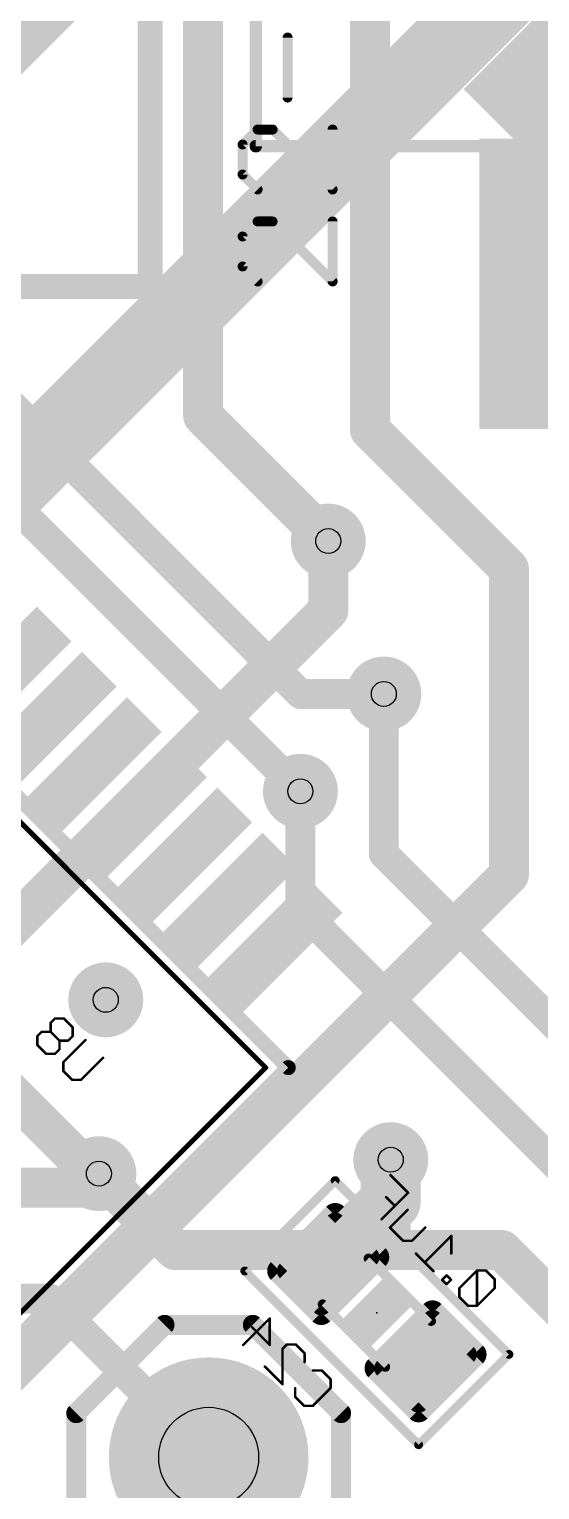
# Model space of a CAD drawing. Extents: x -76 to 580, y -41 to 95.
# Drawn here: x 438.76 to 443.95, y 4.77 to 19.63 of the extents above; entities that cross this region are included whole.
import ezdxf

# ---------------------------------------------------------------- set-up
doc = ezdxf.new("R2010")
doc.units = 0
for name, color, linetype in [('1', 22, 'CONTINUOUS'), ('16', 175, 'CONTINUOUS'), ('17', 82, 'CONTINUOUS'), ('18', 82, 'CONTINUOUS'), ('21', 32, 'CONTINUOUS'), ('22', 2, 'CONTINUOUS'), ('24', 7, 'CONTINUOUS'), ('26', 253, 'CONTINUOUS'), ('27', 253, 'CONTINUOUS'), ('28', 253, 'CONTINUOUS'), ('29', 253, 'CONTINUOUS'), ('30', 253, 'CONTINUOUS'), ('31', 253, 'CONTINUOUS'), ('32', 253, 'CONTINUOUS'), ('36', 253, 'CONTINUOUS'), ('40', 175, 'CONTINUOUS'), ('44', 253, 'CONTINUOUS'), ('51', 53, 'CONTINUOUS'), ('52', 253, 'CONTINUOUS')]:
    doc.layers.add(name, color=color, linetype=linetype)

# ---------------------------------------------------------------- blocks, each defined once
blk = doc.blocks.new('RECT')
blk.add_solid([(-0.5, -0.5), (0.5, -0.5), (-0.5, 0.5), (0.5, 0.5)])
blk = doc.blocks.new('RECT112000X144000R30')
at = {"const_width": 0.105}
blk.add_lwpolyline([(0.2975, -0.345), (0.2975, 0.345, 0.4142), (0.245, 0.3975), (-0.245, 0.3975, 0.4142), (-0.2975, 0.345), (-0.2975, -0.345, 0.4142), (-0.245, -0.3975), (0.245, -0.3975, 0.4142)], format="xyb", close=True, dxfattribs=at)
blk.add_solid([(-0.2704, -0.3704), (0.2704, -0.3704), (-0.2704, 0.3704), (0.2704, 0.3704)])
blk = doc.blocks.new('RECT136384X168384R30')
at = {"const_width": 0.1279}
blk.add_lwpolyline([(0.3623, -0.3983), (0.3623, 0.3983, 0.4142), (0.2983, 0.4623), (-0.2983, 0.4623, 0.4142), (-0.3623, 0.3983), (-0.3623, -0.3983, 0.4142), (-0.2983, -0.4623), (0.2983, -0.4623, 0.4142)], format="xyb", close=True, dxfattribs=at)
blk.add_solid([(-0.3237, -0.4237), (0.3237, -0.4237), (-0.3237, 0.4237), (0.3237, 0.4237)])
blk = doc.blocks.new('ROUNDP')
at = {"const_width": 0.5}
blk.add_lwpolyline([(0, -0.25, 1), (0, 0.25, 1), (0, -0.25)], format="xyb", dxfattribs=at)
blk = doc.blocks.new('ROUNDV')
at = {"const_width": 0.5}
blk.add_lwpolyline([(0, -0.25, 1), (0, 0.25, 1), (0, -0.25)], format="xyb", dxfattribs=at)

msp = doc.modelspace()

# ---------------------------------------------------------------- linework, layer by layer
at = {"layer": '1'}
for points, const_width in [([(437.5062, 18.2843), (440.3631, 21.1411)], 0.4064), ([(443.7802, 20.2233), (436.6384, 13.0815)], 0.8128), ([(441.8003, 13.7179), (441.8003, 14.425)], 0.4064), ([(441.8003, 13.7179), (437.7698, 9.6874)], 0.4064), ([(442.366, 12.8693), (442.366, 11.243)], 0.3048), ([(441.5175, 10.6773), (441.5175, 11.8794)], 0.3048), ([(442.366, 11.243), (450.6038, 3.0052)], 0.3048), ([(449.8967, 2.2981), (441.5175, 10.6773)], 0.3048), ([(442.4367, 8.1317), (442.4367, 7.2125)], 0.4064), ([(440.2447, 7.2125), (439.4669, 7.9903)], 0.4064), ([(442.4367, 7.2125), (440.2447, 7.2125)], 0.4064), ([(443.5681, 7.2125), (442.4367, 7.2125)], 0.4064), ([(449.1896, 1.591), (443.5681, 7.2125)], 0.4064), ([(438.9719, 6.7175), (437.7698, 6.7175)], 0.3048), ([(440.5841, 5.1053), (438.9719, 6.7175)], 0.3048)]:
    msp.add_lwpolyline(points, dxfattribs=dict(at, const_width=const_width))
for points, const_width in [([(441.9019, 14.425, 1), (441.6987, 14.425)], 0.2032), ([(441.6987, 13.7179, 1), (441.9019, 13.7179)], 0.2032), ([(441.8722, 13.646, 1), (441.7285, 13.7897)], 0.2032), ([(442.4422, 12.8693, 1), (442.2898, 12.8693)], 0.1524), ([(441.5937, 11.8794, 1), (441.4413, 11.8794)], 0.1524), ([(442.4199, 11.2969, 1), (442.3121, 11.1891)], 0.1524), ([(442.2898, 11.243, 1), (442.4422, 11.243)], 0.1524), ([(441.5714, 10.7312, 1), (441.4636, 10.6234)], 0.1524), ([(441.4413, 10.6773, 1), (441.5937, 10.6773)], 0.1524), ([(442.5383, 8.1317, 1), (442.3351, 8.1317)], 0.2032), ([(439.5387, 8.0621, 1), (439.395, 7.9185)], 0.2032), ([(440.2447, 7.3141, 1), (440.2447, 7.1109)], 0.2032), ([(440.1728, 7.1406, 1), (440.3165, 7.2843)], 0.2032), ([(442.4367, 7.3141, 1), (442.4367, 7.1109)], 0.2032), ([(442.3351, 7.2125, 1), (442.5383, 7.2125)], 0.2032), ([(442.4367, 7.1109, 1), (442.4367, 7.3141)], 0.2032), ([(443.6399, 7.2843, 1), (443.4962, 7.1406)], 0.2032), ([(443.5681, 7.1109, 1), (443.5681, 7.3141)], 0.2032), ([(439.0258, 6.7714, 1), (438.918, 6.6636)], 0.1524), ([(438.9719, 6.6413, 1), (438.9719, 6.7937)], 0.1524), ([(440.5302, 5.0514, 1), (440.638, 5.1592)], 0.1524)]:
    msp.add_lwpolyline(points, format="xyb", dxfattribs=dict(at, const_width=const_width))
at = {"layer": '16'}
for points, const_width in [([(440.5275, 15.6978), (440.5275, 23.7588)], 0.4064), ([(442.2246, 23.7588), (442.2246, 15.5563)], 0.4064), ([(437.2748, 17.112), (441.5175, 12.8693)], 0.3048), ([(441.5175, 11.8794), (436.9213, 16.4756)], 0.3048), ([(441.8003, 14.425), (440.5275, 15.6978)], 0.4064), ([(442.2246, 15.5563), (443.6388, 14.1421)], 0.4064), ([(443.6388, 14.1421), (443.6388, 11.0309)], 0.4064), ([(441.5175, 12.8693), (442.366, 12.8693)], 0.3048), ([(443.6388, 11.0309), (438.2648, 5.6569)], 0.4064), ([(437.381, 10.0055), (439.3962, 7.9903)], 0.4064), ([(442.4367, 7.7075), (442.4367, 8.1317)], 0.6096), ([(439.3254, 7.8489), (439.4669, 7.9903)], 0.4064), ([(439.3962, 7.9903), (439.4669, 7.9903)], 0.4064), ([(436.9213, 7.8489), (439.3254, 7.8489)], 0.4064), ([(441.8003, 7.0711), (442.4367, 7.7075)], 0.6096)]:
    msp.add_lwpolyline(points, dxfattribs=dict(at, const_width=const_width))
for points, const_width in [([(440.5994, 15.7696, 1), (440.4557, 15.6259)], 0.2032), ([(440.4259, 15.6978, 1), (440.6291, 15.6978)], 0.2032), ([(442.2964, 15.6282, 1), (442.1527, 15.4845)], 0.2032), ([(442.123, 15.5563, 1), (442.3262, 15.5563)], 0.2032), ([(441.7285, 14.3531, 1), (441.8722, 14.4968)], 0.2032), ([(443.7404, 14.1421, 1), (443.5372, 14.1421)], 0.2032), ([(443.567, 14.0703, 1), (443.7106, 14.214)], 0.2032), ([(441.5175, 12.9455, 1), (441.5175, 12.7931)], 0.1524), ([(441.4636, 12.8155, 1), (441.5714, 12.9232)], 0.1524), ([(442.366, 12.7931, 1), (442.366, 12.9455)], 0.1524), ([(441.4636, 11.8255, 1), (441.5714, 11.9333)], 0.1524), ([(443.7106, 10.959, 1), (443.567, 11.1027)], 0.2032), ([(443.5372, 11.0309, 1), (443.7404, 11.0309)], 0.2032), ([(442.5891, 8.1317, 1), (442.2843, 8.1317)], 0.3048), ([(439.3962, 8.0919, 1), (439.3962, 7.8887)], 0.2032), ([(439.5387, 7.9185, 1), (439.395, 8.0621)], 0.2032), ([(439.4669, 7.8887, 1), (439.4669, 8.0919)], 0.2032), ([(439.3243, 7.9185, 1), (439.468, 8.0621)], 0.2032), ([(439.3254, 7.7473, 1), (439.3254, 7.9505)], 0.2032), ([(439.2536, 7.9207, 1), (439.3973, 7.777)], 0.2032), ([(442.5445, 7.5997, 1), (442.3289, 7.8152)], 0.3048), ([(442.2843, 7.7075, 1), (442.5891, 7.7075)], 0.3048), ([(441.6926, 7.1788, 1), (441.9081, 6.9633)], 0.3048)]:
    msp.add_lwpolyline(points, format="xyb", dxfattribs=dict(at, const_width=const_width))
at = {"layer": '21', "const_width": 0.254}
for points in [[(439.9902, 24.6343), (439.9902, 17.0143)], [(439.9902, 17.0143), (435.5452, 17.0143)]]:
    msp.add_lwpolyline(points, dxfattribs=at)
at = {"layer": '21', "const_width": 0.127}
for points in [[(439.9902, 16.9508, 1), (439.9902, 17.0778)], [(439.9267, 17.0143, 1), (440.0537, 17.0143)]]:
    msp.add_lwpolyline(points, format="xyb", dxfattribs=at)
at = {"layer": '22', "const_width": 0.1524}
for points in [[(441.3937, 9.0686), (434.0398, 16.4226)], [(437.2572, 4.9321), (441.3937, 9.0686)]]:
    msp.add_lwpolyline(points, dxfattribs=at)
at = {"layer": '22', "const_width": 0.0762}
for points in [[(441.4207, 9.0417, 1), (441.3668, 9.0956)], [(441.3668, 9.0417, 1), (441.4207, 9.0956)]]:
    msp.add_lwpolyline(points, format="xyb", dxfattribs=at)
at = {"layer": '24'}
msp.add_point((442.2953, 6.5761), dxfattribs=at)
at = {"layer": '26', "const_width": 0.0254}
for points in [[(439.0209, 9.5683), (438.976, 9.5233)], [(438.976, 9.5233), (438.976, 9.4335)], [(439.1108, 9.5683), (439.0209, 9.5683)], [(439.2007, 9.4784), (439.1108, 9.5683)], [(438.8861, 9.4335), (438.8412, 9.3885)], [(438.8412, 9.3885), (438.8412, 9.2986)], [(438.976, 9.4335), (438.8861, 9.4335)], [(439.0659, 9.3436), (438.976, 9.4335)], [(439.1058, 9.1239), (439.3305, 9.3486)], [(439.1557, 9.3436), (439.2007, 9.3885)], [(439.2007, 9.3885), (439.2007, 9.4784)], [(438.8412, 9.2986), (438.9311, 9.2088)], [(438.9311, 9.2088), (439.0209, 9.2088)], [(439.0209, 9.2088), (439.0659, 9.2537)], [(439.0659, 9.2537), (439.0659, 9.3436)], [(439.0659, 9.3436), (439.1557, 9.3436)], [(439.1058, 9.034), (439.1058, 9.1239)], [(439.5102, 9.1689), (439.2855, 8.9442)], [(439.1957, 8.9442), (439.1058, 9.034)], [(439.2855, 8.9442), (439.1957, 8.9442)], [(440.9356, 6.2476), (441.2053, 6.5172)], [(441.2053, 6.2476), (441.0255, 6.4274)], [(441.2053, 6.5172), (441.2053, 6.2476)], [(441.3351, 6.2077), (441.38, 6.2526)], [(441.38, 6.2526), (441.4699, 6.2526)], [(441.4699, 6.2526), (441.5598, 6.1628)], [(441.3351, 5.8482), (441.3351, 6.2077)], [(441.5598, 6.1628), (441.5598, 6.0729)], [(441.1553, 6.0279), (441.3351, 5.8482)], [(441.6446, 5.988), (441.7345, 5.988)], [(441.7345, 5.988), (441.8244, 5.8982)], [(441.4648, 5.7184), (441.4648, 5.8083)], [(441.8244, 5.8083), (441.6446, 5.6285)], [(441.8244, 5.8982), (441.8244, 5.8083)], [(441.5547, 5.6285), (441.4648, 5.7184)], [(441.6446, 5.6285), (441.5547, 5.6285)]]:
    msp.add_lwpolyline(points, dxfattribs=at)
at = {"layer": '26', "const_width": 0.0127}
for points in [[(438.9823, 9.5233, 1), (438.9696, 9.5233)], [(438.9715, 9.5278, 1), (438.9805, 9.5188)], [(439.0209, 9.5746, 1), (439.0209, 9.5619)], [(439.0254, 9.5638, 1), (439.0164, 9.5728)], [(439.1153, 9.5728, 1), (439.1063, 9.5638)], [(439.1108, 9.5619, 1), (439.1108, 9.5746)], [(438.8475, 9.3885, 1), (438.8348, 9.3885)], [(438.8367, 9.393, 1), (438.8457, 9.384)], [(438.8861, 9.4398, 1), (438.8861, 9.4271)], [(438.8906, 9.429, 1), (438.8816, 9.4379)], [(438.9805, 9.4379, 1), (438.9715, 9.429)], [(438.9696, 9.4335, 1), (438.9823, 9.4335)], [(438.976, 9.4271, 1), (438.976, 9.4398)], [(439.207, 9.4784, 1), (439.1943, 9.4784)], [(439.1943, 9.3885, 1), (439.207, 9.3885)], [(439.1962, 9.4739, 1), (439.2052, 9.4829)], [(439.2052, 9.384, 1), (439.1962, 9.393)], [(439.335, 9.3441, 1), (439.326, 9.3531)], [(438.8348, 9.2986, 1), (438.8475, 9.2986)], [(438.8457, 9.3031, 1), (438.8367, 9.2941)], [(438.9311, 9.2151, 1), (438.9311, 9.2024)], [(438.9266, 9.2043, 1), (438.9355, 9.2132)], [(439.0164, 9.2132, 1), (439.0254, 9.2043)], [(439.0209, 9.2024, 1), (439.0209, 9.2151)], [(439.0722, 9.3436, 1), (439.0595, 9.3436)], [(439.0659, 9.3499, 1), (439.0659, 9.3372)], [(439.0595, 9.2537, 1), (439.0722, 9.2537)], [(439.0614, 9.3391, 1), (439.0704, 9.3481)], [(439.0704, 9.2492, 1), (439.0614, 9.2582)], [(439.1513, 9.3481, 1), (439.1602, 9.3391)], [(439.1557, 9.3372, 1), (439.1557, 9.3499)], [(439.1121, 9.1239, 1), (439.0994, 9.1239)], [(439.1013, 9.1284, 1), (439.1103, 9.1194)], [(439.5147, 9.1644, 1), (439.5057, 9.1733)], [(439.1103, 9.0385, 1), (439.1013, 9.0295)], [(439.0994, 9.034, 1), (439.1121, 9.034)], [(439.1957, 8.9505, 1), (439.1957, 8.9378)], [(439.1912, 8.9397, 1), (439.2001, 8.9486)], [(439.281, 8.9486, 1), (439.29, 8.9397)], [(439.2855, 8.9378, 1), (439.2855, 8.9505)], [(441.03, 6.4318, 1), (441.021, 6.4229)], [(441.2116, 6.5172, 1), (441.1989, 6.5172)], [(441.2098, 6.5127, 1), (441.2008, 6.5217)], [(440.9311, 6.2521, 1), (440.9401, 6.2431)], [(441.1989, 6.2476, 1), (441.2116, 6.2476)], [(441.2008, 6.2431, 1), (441.2098, 6.2521)], [(441.38, 6.259, 1), (441.38, 6.2463)], [(441.3845, 6.2481, 1), (441.3755, 6.2571)], [(441.4744, 6.2571, 1), (441.4654, 6.2481)], [(441.4699, 6.2463, 1), (441.4699, 6.259)], [(441.3414, 6.2077, 1), (441.3287, 6.2077)], [(441.3306, 6.2122, 1), (441.3395, 6.2032)], [(441.5661, 6.1628, 1), (441.5534, 6.1628)], [(441.5553, 6.1583, 1), (441.5642, 6.1672)], [(441.1598, 6.0324, 1), (441.1508, 6.0234)], [(441.5534, 6.0729, 1), (441.5661, 6.0729)], [(441.6446, 5.9944, 1), (441.6446, 5.9817)], [(441.739, 5.9925, 1), (441.73, 5.9835)], [(441.7345, 5.9817, 1), (441.7345, 5.9944)], [(441.3287, 5.8482, 1), (441.3414, 5.8482)], [(441.3306, 5.8437, 1), (441.3395, 5.8527)], [(441.4712, 5.8083, 1), (441.4585, 5.8083)], [(441.8307, 5.8981, 1), (441.818, 5.8982)], [(441.818, 5.8083, 1), (441.8307, 5.8083)], [(441.8199, 5.8937, 1), (441.8288, 5.9026)], [(441.8288, 5.8038, 1), (441.8199, 5.8128)], [(441.4693, 5.7229, 1), (441.4604, 5.7139)], [(441.4585, 5.7184, 1), (441.4712, 5.7184)], [(441.5547, 5.6349, 1), (441.5547, 5.6222)], [(441.5502, 5.624, 1), (441.5592, 5.633)], [(441.6401, 5.633, 1), (441.6491, 5.624)], [(441.6446, 5.6222, 1), (441.6446, 5.6349)]]:
    msp.add_lwpolyline(points, format="xyb", dxfattribs=at)
at = {"layer": '27', "const_width": 0.1016}
for points in [[(441.3868, 18.9361), (441.3868, 19.5463)], [(441.0818, 18.6107), (440.9292, 18.4582)], [(441.2343, 18.6107), (441.0818, 18.6107)], [(441.8444, 18.0006), (441.2343, 18.6107)], [(441.8444, 18.6107), (441.8444, 18.0006)], [(440.9292, 18.4582), (440.9292, 18.1531)], [(440.9292, 18.1531), (441.0818, 18.0006)], [(441.0818, 17.6752), (440.9292, 17.5227)], [(441.2343, 17.6752), (441.0818, 17.6752)], [(441.8444, 17.0651), (441.2343, 17.6752)], [(441.8444, 17.6752), (441.8444, 17.0651)], [(440.9292, 17.5227), (440.9292, 17.2176)], [(440.9292, 17.2176), (441.0818, 17.0651)]]:
    msp.add_lwpolyline(points, dxfattribs=at)
at = {"layer": '27', "const_width": 0.0508}
for points in [[(441.4122, 19.5463, 1), (441.3614, 19.5463)], [(441.3614, 18.9361, 1), (441.4122, 18.9361)], [(441.0818, 18.6361, 1), (441.0818, 18.5853)], [(441.0997, 18.5928, 1), (441.0638, 18.6287)], [(441.2523, 18.6287, 1), (441.2163, 18.5928)], [(441.2343, 18.5853, 1), (441.2343, 18.6361)], [(441.8698, 18.6107, 1), (441.819, 18.6107)], [(440.9546, 18.4582, 1), (440.9038, 18.4582)], [(440.9113, 18.4762, 1), (440.9472, 18.4402)], [(440.9038, 18.1531, 1), (440.9546, 18.1531)], [(440.9472, 18.1711, 1), (440.9113, 18.1352)], [(441.0638, 17.9827, 1), (441.0997, 18.0186)], [(441.819, 18.0006, 1), (441.8698, 18.0006)], [(441.8265, 17.9827, 1), (441.8624, 18.0186)], [(441.0818, 17.7006, 1), (441.0818, 17.6498)], [(441.0997, 17.6573, 1), (441.0638, 17.6932)], [(441.2523, 17.6932, 1), (441.2163, 17.6573)], [(441.2343, 17.6498, 1), (441.2343, 17.7006)], [(441.8698, 17.6752, 1), (441.819, 17.6752)], [(440.9546, 17.5227, 1), (440.9038, 17.5227)], [(440.9113, 17.5406, 1), (440.9472, 17.5047)], [(440.9038, 17.2176, 1), (440.9546, 17.2176)], [(440.9472, 17.2356, 1), (440.9113, 17.1997)], [(441.0638, 17.0471, 1), (441.0997, 17.0831)], [(441.819, 17.0651, 1), (441.8698, 17.0651)], [(441.8265, 17.0471, 1), (441.8624, 17.0831)]]:
    msp.add_lwpolyline(points, format="xyb", dxfattribs=at)
at = {"layer": '28'}
for points, const_width in [([(441.1646, 9.0686), (434.0398, 16.1934)], 0.0508), ([(437.2572, 5.1612), (441.1646, 9.0686)], 0.0508), ([(442.6129, 7.7966), (442.4331, 7.9764)], 0.0254), ([(442.3433, 7.527), (442.6129, 7.7966)], 0.0254), ([(442.4781, 7.6618), (442.3882, 7.7517)], 0.0254), ([(442.4281, 7.4421), (442.6079, 7.6219)], 0.0254), ([(442.5629, 7.3073), (442.4281, 7.4421)], 0.0254), ([(442.7876, 7.4421), (442.6528, 7.3073)], 0.0254), ([(442.6528, 7.3073), (442.5629, 7.3073)], 0.0254), ([(443.0522, 7.3573), (442.7826, 7.0877)], 0.0254), ([(443.0522, 7.1775), (443.0522, 7.3573)], 0.0254), ([(442.8725, 6.9978), (442.6927, 7.1775)], 0.0254), ([(443.3143, 7.0053), (443.1345, 6.8256)], 0.0254), ([(443.4042, 7.0053), (443.3143, 7.0053)], 0.0254), ([(443.3143, 6.6458), (443.3143, 7.0053)], 0.0254), ([(443.4941, 6.9155), (443.4042, 7.0053)], 0.0254), ([(443.0048, 6.9554), (442.9598, 6.9104)], 0.0254), ([(442.9598, 6.9104), (443.0048, 6.8655)], 0.0254), ([(443.0497, 6.9104), (443.0048, 6.9554)], 0.0254), ([(443.0048, 6.8655), (443.0497, 6.9104)], 0.0254), ([(443.1345, 6.8256), (443.1345, 6.7357)], 0.0254), ([(443.3143, 6.6458), (443.4941, 6.8256)], 0.0254), ([(443.4941, 6.8256), (443.4941, 6.9155)], 0.0254), ([(443.1345, 6.7357), (443.2244, 6.6458)], 0.0254), ([(443.2244, 6.6458), (443.3143, 6.6458)], 0.0254)]:
    msp.add_lwpolyline(points, dxfattribs=dict(at, const_width=const_width))
for points, const_width in [([(441.1736, 9.0597, 1), (441.1556, 9.0776)], 0.0254), ([(441.1556, 9.0597, 1), (441.1736, 9.0776)], 0.0254), ([(442.4376, 7.9809, 1), (442.4286, 7.9719)], 0.0127), ([(442.3927, 7.7562, 1), (442.3837, 7.7472)], 0.0127), ([(442.6174, 7.7921, 1), (442.6084, 7.8011)], 0.0127), ([(442.6084, 7.7921, 1), (442.6174, 7.8011)], 0.0127), ([(442.4736, 7.6573, 1), (442.4826, 7.6663)], 0.0127), ([(442.6123, 7.6174, 1), (442.6034, 7.6264)], 0.0127), ([(442.3388, 7.5315, 1), (442.3477, 7.5225)], 0.0127), ([(442.4326, 7.4466, 1), (442.4236, 7.4377)], 0.0127), ([(442.4236, 7.4466, 1), (442.4326, 7.4377)], 0.0127), ([(442.7921, 7.4377, 1), (442.7831, 7.4466)], 0.0127), ([(442.5629, 7.3137, 1), (442.5629, 7.301)], 0.0127), ([(442.5584, 7.3028, 1), (442.5674, 7.3118)], 0.0127), ([(442.6483, 7.3118, 1), (442.6573, 7.3028)], 0.0127), ([(442.6528, 7.301, 1), (442.6528, 7.3137)], 0.0127), ([(443.0586, 7.3573, 1), (443.0459, 7.3573)], 0.0127), ([(443.0567, 7.3528, 1), (443.0477, 7.3618)], 0.0127), ([(442.6972, 7.182, 1), (442.6882, 7.1731)], 0.0127), ([(443.0459, 7.1775, 1), (443.0586, 7.1775)], 0.0127), ([(442.7781, 7.0921, 1), (442.7871, 7.0832)], 0.0127), ([(442.868, 6.9933, 1), (442.8769, 7.0023)], 0.0127), ([(443.3143, 7.0117, 1), (443.3143, 6.999)], 0.0127), ([(443.3207, 7.0053, 1), (443.308, 7.0053)], 0.0127), ([(443.3188, 7.0008, 1), (443.3098, 7.0098)], 0.0127), ([(443.4087, 7.0098, 1), (443.3997, 7.0008)], 0.0127), ([(443.4042, 6.999, 1), (443.4042, 7.0117)], 0.0127), ([(442.9643, 6.9149, 1), (442.9553, 6.9059)], 0.0127), ([(442.9553, 6.9149, 1), (442.9643, 6.9059)], 0.0127), ([(443.0092, 6.9598, 1), (443.0003, 6.9509)], 0.0127), ([(443.0003, 6.87, 1), (443.0092, 6.861)], 0.0127), ([(443.0092, 6.9509, 1), (443.0003, 6.9598)], 0.0127), ([(443.0003, 6.861, 1), (443.0092, 6.87)], 0.0127), ([(443.0542, 6.9059, 1), (443.0452, 6.9149)], 0.0127), ([(443.0452, 6.9059, 1), (443.0542, 6.9149)], 0.0127), ([(443.1409, 6.8256, 1), (443.1282, 6.8256)], 0.0127), ([(443.1301, 6.8301, 1), (443.139, 6.8211)], 0.0127), ([(443.5004, 6.9155, 1), (443.4877, 6.9155)], 0.0127), ([(443.4896, 6.911, 1), (443.4985, 6.9199)], 0.0127), ([(443.4985, 6.8211, 1), (443.4896, 6.8301)], 0.0127), ([(443.1282, 6.7357, 1), (443.1409, 6.7357)], 0.0127), ([(443.139, 6.7402, 1), (443.1301, 6.7312)], 0.0127), ([(443.4877, 6.8256, 1), (443.5004, 6.8256)], 0.0127), ([(443.2244, 6.6522, 1), (443.2244, 6.6395)], 0.0127), ([(443.2199, 6.6413, 1), (443.2289, 6.6503)], 0.0127), ([(443.3098, 6.6503, 1), (443.3188, 6.6413)], 0.0127), ([(443.308, 6.6458, 1), (443.3207, 6.6458)], 0.0127), ([(443.3143, 6.6395, 1), (443.3143, 6.6522)], 0.0127)]:
    msp.add_lwpolyline(points, format="xyb", dxfattribs=dict(at, const_width=const_width))
at = {"layer": '40', "const_width": 0.09}
for points in [[(441.871, 7.9196), (440.9518, 7.0004)], [(443.6388, 6.1518), (441.871, 7.9196)], [(440.9518, 7.0004), (442.7196, 5.2326)], [(442.7196, 5.2326), (443.6388, 6.1518)]]:
    msp.add_lwpolyline(points, dxfattribs=at)
at = {"layer": '40', "const_width": 0.045}
for points in [[(441.8869, 7.9355, 1), (441.8551, 7.9037)], [(441.8869, 7.9037, 1), (441.8551, 7.9355)], [(440.9677, 7.0163, 1), (440.9359, 6.9844)], [(440.9359, 7.0163, 1), (440.9677, 6.9844)], [(443.6547, 6.1359, 1), (443.6229, 6.1677)], [(443.6229, 6.1359, 1), (443.6547, 6.1677)], [(442.7036, 5.2485, 1), (442.7355, 5.2167)], [(442.7036, 5.2167, 1), (442.7355, 5.2485)]]:
    msp.add_lwpolyline(points, format="xyb", dxfattribs=at)
at = {"layer": '44'}
for centre, radius in [((441.8003, 14.425), 0.127), ((442.366, 12.8693), 0.127), ((441.5175, 11.8794), 0.127), ((439.5376, 9.7581), 0.127), ((442.4367, 8.1317), 0.127), ((439.4669, 7.9903), 0.127), ((440.5841, 5.1053), 0.508)]:
    msp.add_circle(centre, radius, dxfattribs=at)
at = {"layer": '51'}
for points, const_width in [([(441.0631, 18.4411), (441.0631, 33.9411)], 0.127), ([(447.0631, 18.4411), (441.0631, 18.4411)], 0.127), ([(439.2371, 5.5543), (440.1351, 6.4523)], 0.2032), ([(440.1351, 6.4523), (441.0331, 6.4523)], 0.2032), ([(441.0331, 6.4523), (441.9311, 5.5543)], 0.2032), ([(439.2371, 4.6563), (439.2371, 5.5543)], 0.2032), ([(441.9311, 5.5543), (441.9311, 4.6563)], 0.2032)]:
    msp.add_lwpolyline(points, dxfattribs=dict(at, const_width=const_width))
for points, const_width in [([(441.0313, 18.4411, 1), (441.0948, 18.4411)], 0.0635), ([(441.0631, 18.4729, 1), (441.0631, 18.4094)], 0.0635), ([(440.1351, 6.5031, 1), (440.1351, 6.4015)], 0.1016), ([(440.171, 6.4164, 1), (440.0992, 6.4883)], 0.1016), ([(441.069, 6.4883, 1), (440.9972, 6.4164)], 0.1016), ([(441.0331, 6.4015, 1), (441.0331, 6.5031)], 0.1016), ([(439.2879, 5.5543, 1), (439.1863, 5.5543)], 0.1016), ([(441.9819, 5.5543, 1), (441.8803, 5.5543)], 0.1016), ([(439.2011, 5.5902, 1), (439.273, 5.5184)], 0.1016), ([(441.8952, 5.5184, 1), (441.9671, 5.5902)], 0.1016)]:
    msp.add_lwpolyline(points, format="xyb", dxfattribs=dict(at, const_width=const_width))
at = {"layer": '52', "const_width": 0.1}
for points in [[(442.2104, 7.1276), (442.8468, 6.4912)], [(441.7438, 6.6609), (442.3801, 6.0245)]]:
    msp.add_lwpolyline(points, dxfattribs=at)
at = {"layer": '52', "const_width": 0.05}
for points in [[(442.2281, 7.1453, 1), (442.1928, 7.11)], [(441.7614, 6.6786, 1), (441.7261, 6.6433)], [(442.8292, 6.4736, 1), (442.8645, 6.5089)], [(442.3625, 6.0069, 1), (442.3978, 6.0422)]]:
    msp.add_lwpolyline(points, format="xyb", dxfattribs=at)

# ---------------------------------------------------------------- block references
at = {"layer": '1', "xscale": 2.8, "yscale": 2.8, "rotation": 90}
msp.add_blockref('RECT', (444.8131, 17.0411), dxfattribs=at)
at = {"layer": '16'}
for p, xscale, yscale, rotation in [((445.053, 19.2333), 2.2, 2.8, 315), ((438.4635, 13.0327), 0.348, 1.397, 135), ((438.9231, 12.5731), 0.348, 1.397, 135), ((439.3827, 12.1134), 0.348, 1.397, 135), ((439.8423, 11.6538), 0.348, 1.397, 135), ((440.302, 11.1942), 0.348, 1.397, 135), ((440.7616, 10.7346), 0.348, 1.397, 135), ((441.2212, 10.275), 0.348, 1.397, 135)]:
    msp.add_blockref('RECT', p, dxfattribs=dict(at, xscale=xscale, yscale=yscale, rotation=rotation))
at = {"layer": '16', "rotation": 315}
for p in [(441.8003, 7.0711), (442.7903, 6.0811)]:
    msp.add_blockref('RECT112000X144000R30', p, dxfattribs=at)
at = {"layer": '17', "xscale": 1.8796, "yscale": 1.8796, "rotation": 225}
msp.add_blockref('ROUNDP', (440.5841, 5.1053), dxfattribs=at)
msp.add_blockref('ROUNDP', (440.5841, 5.1053), dxfattribs=at)
at = {"layer": '18', "xscale": 0.6096, "yscale": 0.6096}
for p in [(441.8003, 14.425), (441.8003, 14.425), (442.366, 12.8693), (442.366, 12.8693), (441.5175, 11.8794), (441.5175, 11.8794), (439.5376, 9.7581), (439.5376, 9.7581), (442.4367, 8.1317), (442.4367, 8.1317), (439.4669, 7.9903), (439.4669, 7.9903)]:
    msp.add_blockref('ROUNDV', p, dxfattribs=at)
at = {"layer": '29'}
for name, p, xscale, yscale, rotation in [('RECT', (444.8131, 17.0411), 2.9524, 2.9524, 90), ('ROUNDP', (440.5841, 5.1053), 2.032, 2.032, 225)]:
    msp.add_blockref(name, p, dxfattribs=dict(at, xscale=xscale, yscale=yscale, rotation=rotation))
at = {"layer": '29', "xscale": 0.762, "yscale": 0.762}
for p in [(441.8003, 14.425), (442.366, 12.8693), (441.5175, 11.8794), (439.5376, 9.7581), (442.4367, 8.1317), (439.4669, 7.9903)]:
    msp.add_blockref('ROUNDV', p, dxfattribs=at)
at = {"layer": '30'}
for name, p, xscale, yscale, rotation in [('RECT', (445.053, 19.2333), 2.3524, 2.9524, 315), ('RECT', (438.4635, 13.0327), 0.5004, 1.5494, 135), ('RECT', (438.9231, 12.5731), 0.5004, 1.5494, 135), ('RECT', (439.3827, 12.1134), 0.5004, 1.5494, 135), ('RECT', (439.8423, 11.6538), 0.5004, 1.5494, 135), ('RECT', (440.302, 11.1942), 0.5004, 1.5494, 135), ('RECT', (440.7616, 10.7346), 0.5004, 1.5494, 135), ('RECT', (441.2212, 10.275), 0.5004, 1.5494, 135), ('ROUNDP', (440.5841, 5.1053), 2.032, 2.032, 225)]:
    msp.add_blockref(name, p, dxfattribs=dict(at, xscale=xscale, yscale=yscale, rotation=rotation))
at = {"layer": '30', "xscale": 0.762, "yscale": 0.762}
for p in [(441.8003, 14.425), (442.366, 12.8693), (441.5175, 11.8794), (439.5376, 9.7581), (442.4367, 8.1317), (439.4669, 7.9903)]:
    msp.add_blockref('ROUNDV', p, dxfattribs=at)
at = {"layer": '30', "rotation": 315}
for p in [(441.8003, 7.0711), (442.7903, 6.0811)]:
    msp.add_blockref('RECT136384X168384R30', p, dxfattribs=at)
at = {"layer": '31', "xscale": 2.8, "yscale": 2.8, "rotation": 90}
msp.add_blockref('RECT', (444.8131, 17.0411), dxfattribs=at)
at = {"layer": '32'}
for p, xscale, yscale, rotation in [((445.053, 19.2333), 2.2, 2.8, 315), ((438.4635, 13.0327), 0.348, 1.397, 135), ((438.9231, 12.5731), 0.348, 1.397, 135), ((439.3827, 12.1134), 0.348, 1.397, 135), ((439.8423, 11.6538), 0.348, 1.397, 135), ((440.302, 11.1942), 0.348, 1.397, 135), ((440.7616, 10.7346), 0.348, 1.397, 135), ((441.2212, 10.275), 0.348, 1.397, 135)]:
    msp.add_blockref('RECT', p, dxfattribs=dict(at, xscale=xscale, yscale=yscale, rotation=rotation))
at = {"layer": '32', "rotation": 315}
for p in [(441.8003, 7.0711), (442.7903, 6.0811)]:
    msp.add_blockref('RECT112000X144000R30', p, dxfattribs=at)
at = {"layer": '36', "xscale": 0.3998, "yscale": 0.6, "rotation": 315}
msp.add_blockref('RECT', (442.2953, 6.5761), dxfattribs=at)
at = {"layer": '51', "xscale": 0.508, "yscale": 0.508, "rotation": 135}
msp.add_blockref('RECT', (440.5841, 5.1053), dxfattribs=at)
at = {"layer": '52'}
for p, xscale, yscale, rotation in [((438.7653, 12.4152), 0.325, 0.9344, 135), ((439.2249, 11.9556), 0.325, 0.9344, 135), ((439.6845, 11.496), 0.325, 0.9344, 135), ((440.1441, 11.0364), 0.325, 0.9344, 135), ((440.6038, 10.5768), 0.325, 0.9344, 135), ((441.0634, 10.1171), 0.325, 0.9344, 135), ((441.871, 7.0004), 0.4, 0.8, 315), ((442.7196, 6.1518), 0.4, 0.8, 315)]:
    msp.add_blockref('RECT', p, dxfattribs=dict(at, xscale=xscale, yscale=yscale, rotation=rotation))

doc.saveas('drawing.dxf')
